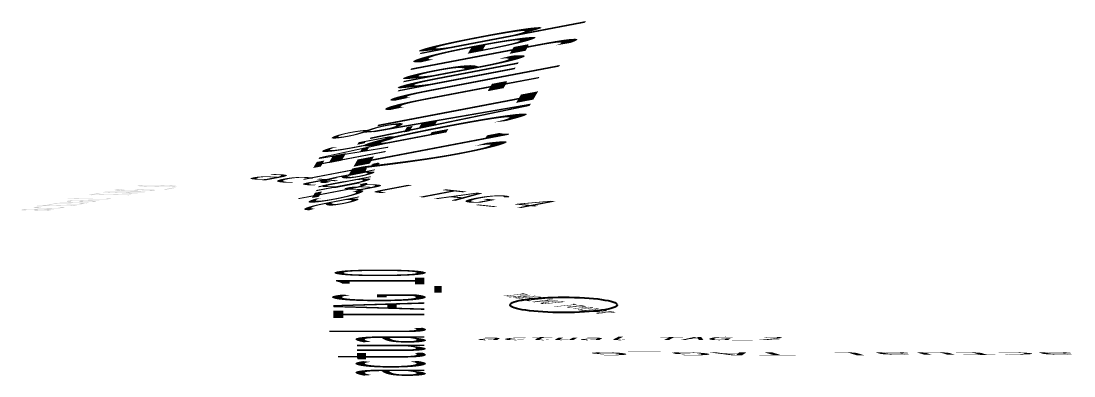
# Paper-space layout 'bLaD1' of a CAD drawing. Header units: metres. Extents: x 1 to 34.9, y 1.3 to 30.
# Drawn here: x 19.9291 to 20.0667, y 29.9907 to 30.0371 of the extents above; entities that cross this region are included whole.
import ezdxf
from ezdxf.enums import TextEntityAlignment as Align

# ---------------------------------------------------------------- set-up
doc = ezdxf.new("R2010")
doc.units = ezdxf.units.M
doc.layers.add('X-XX-AL-LEGENDA', color=7, linetype='Continuous')

# ---------------------------------------------------------------- blocks, each defined once
blk = doc.blocks.new('Legenda Ø', base_point=(5, 7, 2))
blk.add_circle((5, 7), 1)
at = {"oblique": -25, "width": 0.86}
blk.add_attdef('TAG_6', text='', height=1.3, rotation=-90, dxfattribs=at).set_placement((11.2, 7.4, 2), align=Align.RIGHT)
at = {"extrusion": (0, 0, -1), "oblique": 15, "flags": 1}
for tag, height, rotation, width, p in [('PROJECTNAAM', 0.6, -90, 0.72, (8.4, 8.8, 2)), ('TAG_11', 1.8, 270, 0.96, (13.2, 6.4, 2))]:
    blk.add_attdef(tag, text='', height=height, rotation=rotation, dxfattribs=dict(at, width=width)).set_placement(p, align=Align.BOTTOM_CENTER)
at = {"oblique": 15, "width": 0.78}
blk.add_attdef('TAG_2', text='', height=0.9, rotation=90, dxfattribs=at).set_placement((9.6, 8.2, 2), align=Align.CENTER)
at = {"extrusion": (0, 0, -1), "width": 0.88, "flags": 1}
blk.add_attdef('TAG_7', text='', height=1.4, dxfattribs=at).set_placement((11.6, 7.2, 2), align=Align.BOTTOM_LEFT)
at = {"extrusion": (0, 0, -1), "oblique": -25, "width": 0.8, "flags": 1}
blk.add_attdef('TAG_3', text='', height=1, rotation=180, dxfattribs=at).set_placement((10, 8, 2), align=Align.BOTTOM_RIGHT)
for tag, p, height, rotation, width in [('DATUM1', (6, 8, 3), 0.5, -145, 0.7), ('TAG_10', (14.4, 4.4, 4.2), 1.7, 180, 0.94)]:
    blk.add_attdef(tag, p, '', height=height, rotation=rotation, dxfattribs=dict(width=width))
at = {"extrusion": (0.3, 0.4, 1), "oblique": -25, "width": 0.98, "flags": 2}
blk.add_attdef('TAG_12', text='', height=1.9, rotation=-145, dxfattribs=at).set_placement((13.6, 6.2, 2), align=Align.MIDDLE_RIGHT)
at = {"extrusion": (0.3, 0.4, 1), "oblique": 15, "width": 0.9, "flags": 2}
blk.add_attdef('TAG_8', text='', height=1.5, rotation=35, dxfattribs=at).set_placement((12, 7, 2), align=Align.MIDDLE_CENTER)
at = {"extrusion": (0.3, 0.4, 1), "width": 0.82, "flags": 2}
blk.add_attdef('TAG_4', text='', height=1.1, rotation=270, dxfattribs=at).set_placement((10.4, 7.8, 2), align=Align.MIDDLE_LEFT)
at = {"extrusion": (0.0001, 0.5, 1), "flags": 3}
blk.add_attdef('TAG_13', text='', height=2, rotation=-90, dxfattribs=at).set_placement((14, 6, 2), align=Align.TOP_LEFT)
at = {"extrusion": (0.3, 0.4, 1), "oblique": -25, "width": 0.74, "flags": 2}
blk.add_attdef('TAG_0', text='', height=0.7, dxfattribs=at).set_placement((8.8, 8.6, 2), align=Align.MIDDLE_RIGHT)
at = {"extrusion": (0.0001, 0.5, 1), "oblique": -25, "width": 0.92, "flags": 3}
blk.add_attdef('TAG_9', text='', height=1.6, rotation=90, dxfattribs=at).set_placement((12.4, 6.8, 2), align=Align.TOP_RIGHT)
at = {"extrusion": (0.0001, 0.5, 1), "oblique": 15, "width": 0.84, "flags": 3}
blk.add_attdef('TAG_5', text='', height=1.2, rotation=-145, dxfattribs=at).set_placement((10.8, 7.6, 2), align=Align.TOP_CENTER)
at = {"extrusion": (0.0001, 0.5, 1), "width": 0.76, "flags": 3}
blk.add_attdef('TAG_1', text='', height=0.8, rotation=35, dxfattribs=at).set_placement((9.2, 8.4, 2), align=Align.TOP_LEFT)

psp = doc.layouts.new('bLaD1')

# ---------------------------------------------------------------- block references
at = {"layer": 'X-XX-AL-LEGENDA', "color": 5}
ref = psp.add_blockref('Legenda Ø', (20, 30, 3), dxfattribs=dict(at, xscale=0.001, yscale=0.007, zscale=2, rotation=270))
ref.add_attrib('DATUM1', 'actual DATUM1', (20.007, 29.999, 5), dxfattribs={"layer": '0', "height": 0.0008541, "rotation": 168.4687, "oblique": 432.7564, "width": 1.679152})
ref.add_attrib('TAG_0', 'actual TAG_0', dxfattribs={"layer": '0', "extrusion": (0.187112, -0.982337, 0.001637), "height": 0.6260908, "oblique": -0.4365, "width": 0.003537, "flags": 2}).set_placement((25.21393, 10.31193, -25.73628), align=Align.MIDDLE_RIGHT)
ref.add_attrib('TAG_2', 'actual TAG_2', dxfattribs={"layer": '0', "height": 0.0004234, "oblique": 61.9357, "width": 11.605604}).set_placement((20.0084, 29.9954, 3), align=Align.CENTER)
ref.add_attrib('TAG_4', 'actual TAG_4', dxfattribs={"layer": '0', "extrusion": (0.187112, -0.982337, 0.001637), "height": 0.004703, "rotation": -89.6912, "oblique": 0.3088, "width": 171.547322, "flags": 2}).set_placement((25.22463, 9.59639, -25.73628), align=Align.MIDDLE_LEFT)
ref.add_attrib('TAG_6', 'actual TAG_6', dxfattribs={"layer": '0', "height": 0.0003808, "rotation": 180, "oblique": 287.0329, "width": 20.551665}).set_placement((20.0028, 29.9938, 3), align=Align.RIGHT)
ref.add_attrib('TAG_8', 'actual TAG_8', dxfattribs={"layer": '0', "extrusion": (0.187112, -0.982337, 0.001637), "height": 0.0094149, "rotation": 89.9176, "oblique": 89.5092, "width": 73.562329, "flags": 2}).set_placement((25.23532, 8.88085, -25.73628), align=Align.MIDDLE_CENTER)
ref.add_attrib('TAG_10', 'actual TAG_10', (19.9818, 29.9906, 7.4), dxfattribs={"layer": '0', "height": 0.0119, "rotation": 90, "width": 0.134286})
ref.add_attrib('TAG_12', 'default TAG_12', dxfattribs={"layer": '0', "extrusion": (0.187112, -0.982337, 0.001637), "height": 0.0210279, "rotation": -90.0824, "oblique": 89.1345, "width": 45.427708, "flags": 2}).set_placement((25.24602, 8.1653, -25.73628), align=Align.MIDDLE_RIGHT)

doc.saveas('drawing.dxf')
